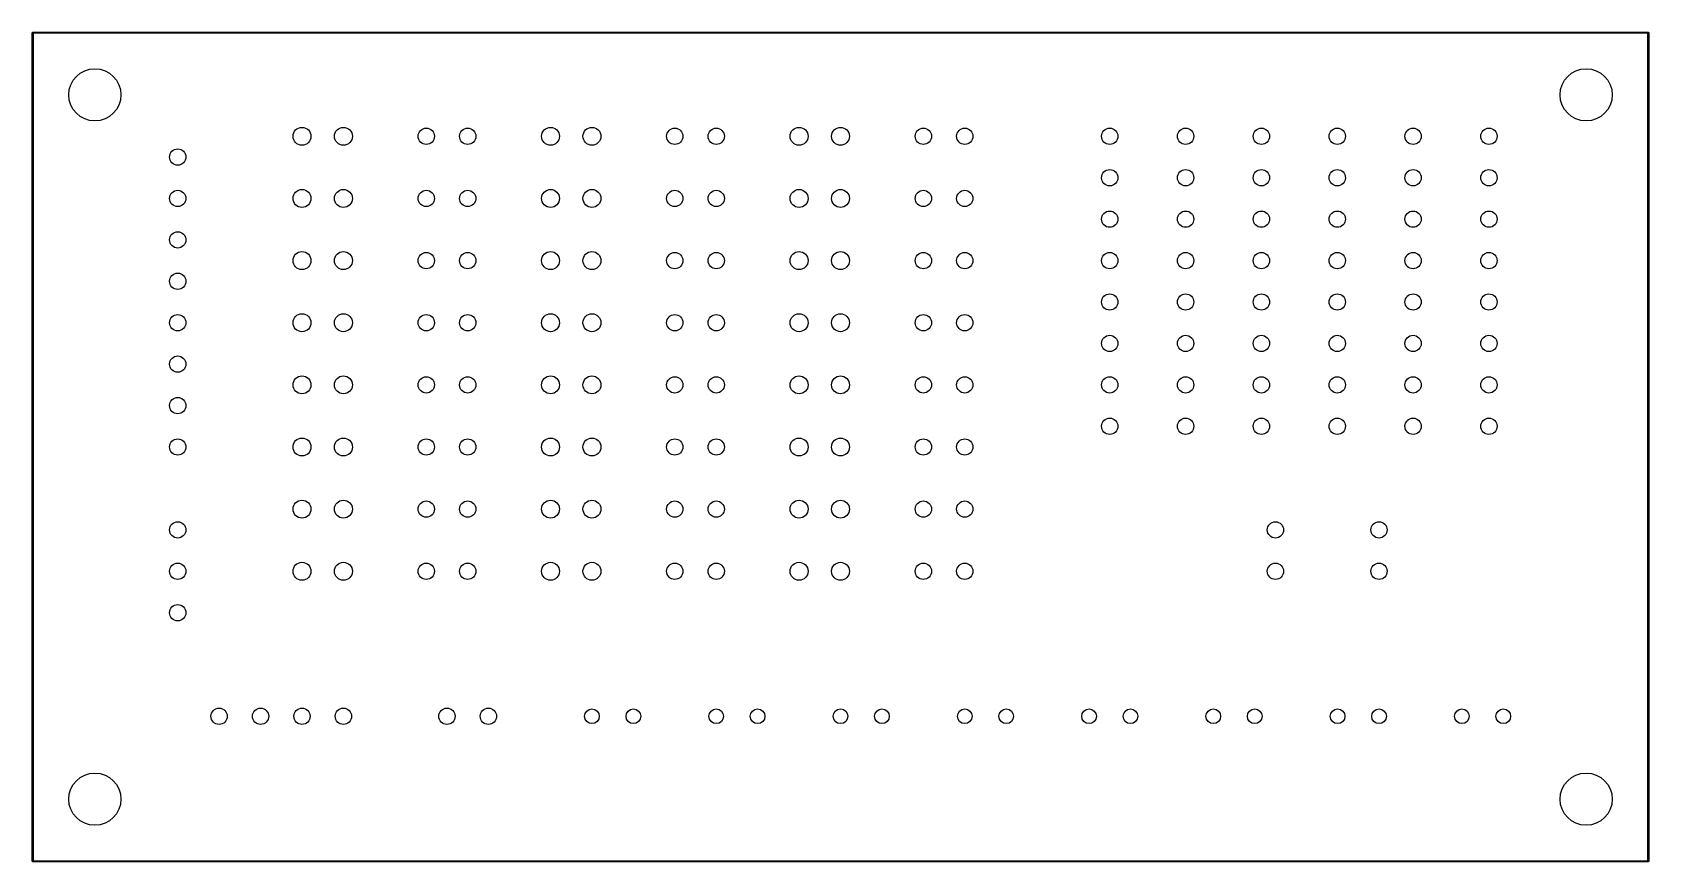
# Model space of a CAD drawing. Extents: x 47 to 146.1, y -90.2 to -39.3.
import ezdxf

# ---------------------------------------------------------------- set-up
doc = ezdxf.new("R2010")
doc.units = 0
doc.header["$MEASUREMENT"] = 0
doc.layers.add('BLACK', color=7, linetype='CONTINUOUS')

msp = doc.modelspace()

# ---------------------------------------------------------------- linework, layer by layer
at = {"layer": 'BLACK', "linetype": 'CONTINUOUS'}
for p, q in [((46.9649, -39.37), (46.9654, -39.3651)), ((46.965, -39.3712), (46.9649, -39.37)), ((46.965, -90.1688), (46.965, -39.3712)), ((46.9654, -39.3651), (46.9668, -39.3604)), ((46.9668, -39.3604), (46.9691, -39.356)), ((46.9691, -39.356), (46.9722, -39.3522)), ((46.9722, -39.3522), (46.976, -39.3491)), ((46.976, -39.3491), (46.9804, -39.3468)), ((46.9804, -39.3468), (46.9851, -39.3454)), ((46.9851, -39.3454), (46.9888, -39.345)), ((46.9888, -39.345), (46.99, -39.3449)), ((46.9888, -39.345), (46.9888, -39.345)), ((46.99, -39.3449), (46.9912, -39.345)), ((46.9912, -39.345), (146.049, -39.345)), ((47.015, -39.395), (47.015, -90.145)), ((146.025, -39.395), (47.015, -39.395)), ((146.025, -90.145), (146.025, -39.395)), ((146.049, -39.345), (146.05, -39.3449)), ((146.05, -39.3449), (146.051, -39.345)), ((146.051, -39.345), (146.051, -39.345)), ((146.051, -39.345), (146.055, -39.3454)), ((146.055, -39.3454), (146.06, -39.3468)), ((146.06, -39.3468), (146.064, -39.3491)), ((146.064, -39.3491), (146.068, -39.3522)), ((146.068, -39.3522), (146.071, -39.356)), ((146.071, -39.356), (146.073, -39.3604)), ((146.073, -39.3604), (146.075, -39.3651)), ((146.075, -39.3651), (146.075, -39.37)), ((146.075, -39.37), (146.075, -39.3712)), ((146.075, -39.3712), (146.075, -90.1688)), ((46.9649, -90.17), (46.965, -90.1688)), ((46.9654, -90.1749), (46.9649, -90.17)), ((46.9668, -90.1796), (46.9654, -90.1749)), ((46.9691, -90.184), (46.9668, -90.1796)), ((46.9722, -90.1878), (46.9691, -90.184)), ((46.976, -90.1909), (46.9722, -90.1878)), ((47.015, -90.145), (146.025, -90.145)), ((146.068, -90.1878), (146.064, -90.1909)), ((146.071, -90.184), (146.068, -90.1878)), ((146.073, -90.1796), (146.071, -90.184)), ((146.075, -90.1749), (146.073, -90.1796)), ((146.075, -90.1688), (146.075, -90.17)), ((146.075, -90.17), (146.075, -90.1712)), ((146.075, -90.1712), (146.075, -90.1712)), ((146.075, -90.1712), (146.075, -90.1749)), ((46.9804, -90.1932), (46.976, -90.1909)), ((46.9851, -90.1946), (46.9804, -90.1932)), ((46.99, -90.1951), (46.9851, -90.1946)), ((46.9912, -90.195), (46.99, -90.1951)), ((146.049, -90.195), (46.9912, -90.195)), ((146.05, -90.1951), (146.049, -90.195)), ((146.055, -90.1946), (146.05, -90.1951)), ((146.06, -90.1932), (146.055, -90.1946)), ((146.064, -90.1909), (146.06, -90.1932))]:
    msp.add_line(p, q, dxfattribs=at)
at = {"layer": 'BLACK'}
for centre, radius in [((50.8, -43.18), 1.6), ((50.8, -43.18), 1.6), ((142.24, -43.18), 1.6), ((142.24, -43.18), 1.6), ((63.5, -45.72), 0.55), ((63.5, -45.72), 0.55), ((66.04, -45.72), 0.55), ((66.04, -45.72), 0.55), ((71.12, -45.72), 0.5), ((71.12, -45.72), 0.5), ((73.66, -45.72), 0.5), ((73.66, -45.72), 0.5), ((78.74, -45.72), 0.55), ((78.74, -45.72), 0.55), ((81.28, -45.72), 0.55), ((81.28, -45.72), 0.55), ((86.36, -45.72), 0.5), ((86.36, -45.72), 0.5), ((88.9, -45.72), 0.5), ((88.9, -45.72), 0.5), ((93.98, -45.72), 0.55), ((93.98, -45.72), 0.55), ((96.52, -45.72), 0.55), ((96.52, -45.72), 0.55), ((101.6, -45.72), 0.5), ((101.6, -45.72), 0.5), ((104.14, -45.72), 0.5), ((104.14, -45.72), 0.5), ((113.03, -45.72), 0.5), ((113.03, -45.72), 0.5), ((117.68, -45.72), 0.5), ((117.68, -45.72), 0.5), ((122.33, -45.72), 0.5), ((122.33, -45.72), 0.5), ((126.98, -45.72), 0.5), ((126.98, -45.72), 0.5), ((131.63, -45.72), 0.5), ((131.63, -45.72), 0.5), ((136.28, -45.72), 0.5), ((136.28, -45.72), 0.5), ((55.88, -46.99), 0.5), ((55.88, -46.99), 0.5), ((113.03, -48.26), 0.5), ((113.03, -48.26), 0.5), ((117.68, -48.26), 0.5), ((117.68, -48.26), 0.5), ((122.33, -48.26), 0.5), ((122.33, -48.26), 0.5), ((126.98, -48.26), 0.5), ((126.98, -48.26), 0.5), ((131.63, -48.26), 0.5), ((131.63, -48.26), 0.5), ((136.28, -48.26), 0.5), ((136.28, -48.26), 0.5), ((55.88, -49.53), 0.5), ((55.88, -49.53), 0.5), ((63.5, -49.53), 0.55), ((63.5, -49.53), 0.55), ((66.04, -49.53), 0.55), ((66.04, -49.53), 0.55), ((71.12, -49.53), 0.5), ((71.12, -49.53), 0.5), ((73.66, -49.53), 0.5), ((73.66, -49.53), 0.5), ((78.74, -49.53), 0.55), ((78.74, -49.53), 0.55), ((81.28, -49.53), 0.55), ((81.28, -49.53), 0.55), ((86.36, -49.53), 0.5), ((86.36, -49.53), 0.5), ((88.9, -49.53), 0.5), ((88.9, -49.53), 0.5), ((93.98, -49.53), 0.55), ((93.98, -49.53), 0.55), ((96.52, -49.53), 0.55), ((96.52, -49.53), 0.55), ((101.6, -49.53), 0.5), ((101.6, -49.53), 0.5), ((104.14, -49.53), 0.5), ((104.14, -49.53), 0.5), ((113.03, -50.8), 0.5), ((113.03, -50.8), 0.5), ((117.68, -50.8), 0.5), ((117.68, -50.8), 0.5), ((122.33, -50.8), 0.5), ((122.33, -50.8), 0.5), ((126.98, -50.8), 0.5), ((126.98, -50.8), 0.5), ((131.63, -50.8), 0.5), ((131.63, -50.8), 0.5), ((136.28, -50.8), 0.5), ((136.28, -50.8), 0.5), ((55.88, -52.07), 0.5), ((55.88, -52.07), 0.5), ((63.5, -53.34), 0.55), ((63.5, -53.34), 0.55), ((66.04, -53.34), 0.55), ((66.04, -53.34), 0.55), ((71.12, -53.34), 0.5), ((71.12, -53.34), 0.5), ((73.66, -53.34), 0.5), ((73.66, -53.34), 0.5), ((78.74, -53.34), 0.55), ((78.74, -53.34), 0.55), ((81.28, -53.34), 0.55), ((81.28, -53.34), 0.55), ((86.36, -53.34), 0.5), ((86.36, -53.34), 0.5), ((88.9, -53.34), 0.5), ((88.9, -53.34), 0.5), ((93.98, -53.34), 0.55), ((93.98, -53.34), 0.55), ((96.52, -53.34), 0.55), ((96.52, -53.34), 0.55), ((101.6, -53.34), 0.5), ((101.6, -53.34), 0.5), ((104.14, -53.34), 0.5), ((104.14, -53.34), 0.5), ((113.03, -53.34), 0.5), ((113.03, -53.34), 0.5), ((117.68, -53.34), 0.5), ((117.68, -53.34), 0.5), ((122.33, -53.34), 0.5), ((122.33, -53.34), 0.5), ((126.98, -53.34), 0.5), ((126.98, -53.34), 0.5), ((131.63, -53.34), 0.5), ((131.63, -53.34), 0.5), ((136.28, -53.34), 0.5), ((136.28, -53.34), 0.5), ((55.88, -54.61), 0.5), ((55.88, -54.61), 0.5), ((113.03, -55.88), 0.5), ((113.03, -55.88), 0.5), ((117.68, -55.88), 0.5), ((117.68, -55.88), 0.5), ((122.33, -55.88), 0.5), ((122.33, -55.88), 0.5), ((126.98, -55.88), 0.5), ((126.98, -55.88), 0.5), ((131.63, -55.88), 0.5), ((131.63, -55.88), 0.5), ((136.28, -55.88), 0.5), ((136.28, -55.88), 0.5), ((55.88, -57.15), 0.5), ((55.88, -57.15), 0.5), ((63.5, -57.15), 0.55), ((63.5, -57.15), 0.55), ((66.04, -57.15), 0.55), ((66.04, -57.15), 0.55), ((71.12, -57.15), 0.5), ((71.12, -57.15), 0.5), ((73.66, -57.15), 0.5), ((73.66, -57.15), 0.5), ((78.74, -57.15), 0.55), ((78.74, -57.15), 0.55), ((81.28, -57.15), 0.55), ((81.28, -57.15), 0.55), ((86.36, -57.15), 0.5), ((86.36, -57.15), 0.5), ((88.9, -57.15), 0.5), ((88.9, -57.15), 0.5), ((93.98, -57.15), 0.55), ((93.98, -57.15), 0.55), ((96.52, -57.15), 0.55), ((96.52, -57.15), 0.55), ((101.6, -57.15), 0.5), ((101.6, -57.15), 0.5), ((104.14, -57.15), 0.5), ((104.14, -57.15), 0.5), ((113.03, -58.42), 0.5), ((113.03, -58.42), 0.5), ((117.68, -58.42), 0.5), ((117.68, -58.42), 0.5), ((122.33, -58.42), 0.5), ((122.33, -58.42), 0.5), ((126.98, -58.42), 0.5), ((126.98, -58.42), 0.5), ((131.63, -58.42), 0.5), ((131.63, -58.42), 0.5), ((136.28, -58.42), 0.5), ((136.28, -58.42), 0.5), ((55.88, -59.69), 0.5), ((55.88, -59.69), 0.5), ((63.5, -60.96), 0.55), ((63.5, -60.96), 0.55), ((66.04, -60.96), 0.55), ((66.04, -60.96), 0.55), ((78.74, -60.96), 0.55), ((78.74, -60.96), 0.55), ((81.28, -60.96), 0.55), ((81.28, -60.96), 0.55), ((93.98, -60.96), 0.55), ((93.98, -60.96), 0.55), ((96.52, -60.96), 0.55), ((96.52, -60.96), 0.55), ((71.12, -60.96), 0.5), ((71.12, -60.96), 0.5), ((73.66, -60.96), 0.5), ((73.66, -60.96), 0.5), ((86.36, -60.96), 0.5), ((86.36, -60.96), 0.5), ((88.9, -60.96), 0.5), ((88.9, -60.96), 0.5), ((101.6, -60.96), 0.5), ((101.6, -60.96), 0.5), ((104.14, -60.96), 0.5), ((104.14, -60.96), 0.5), ((113.03, -60.96), 0.5), ((113.03, -60.96), 0.5), ((117.68, -60.96), 0.5), ((117.68, -60.96), 0.5), ((122.33, -60.96), 0.5), ((122.33, -60.96), 0.5), ((126.98, -60.96), 0.5), ((126.98, -60.96), 0.5), ((131.63, -60.96), 0.5), ((131.63, -60.96), 0.5), ((136.28, -60.96), 0.5), ((136.28, -60.96), 0.5), ((55.88, -62.23), 0.5), ((55.88, -62.23), 0.5), ((113.03, -63.5), 0.5), ((113.03, -63.5), 0.5), ((117.68, -63.5), 0.5), ((117.68, -63.5), 0.5), ((122.33, -63.5), 0.5), ((122.33, -63.5), 0.5), ((126.98, -63.5), 0.5), ((126.98, -63.5), 0.5), ((131.63, -63.5), 0.5), ((131.63, -63.5), 0.5), ((136.28, -63.5), 0.5), ((136.28, -63.5), 0.5), ((55.88, -64.77), 0.5), ((55.88, -64.77), 0.5), ((63.5, -64.77), 0.55), ((63.5, -64.77), 0.55), ((66.04, -64.77), 0.55), ((66.04, -64.77), 0.55), ((71.12, -64.77), 0.5), ((71.12, -64.77), 0.5), ((73.66, -64.77), 0.5), ((73.66, -64.77), 0.5), ((78.74, -64.77), 0.55), ((78.74, -64.77), 0.55), ((81.28, -64.77), 0.55), ((81.28, -64.77), 0.55), ((86.36, -64.77), 0.5), ((86.36, -64.77), 0.5), ((88.9, -64.77), 0.5), ((88.9, -64.77), 0.5), ((93.98, -64.77), 0.55), ((93.98, -64.77), 0.55), ((96.52, -64.77), 0.55), ((96.52, -64.77), 0.55), ((101.6, -64.77), 0.5), ((101.6, -64.77), 0.5), ((104.14, -64.77), 0.5), ((104.14, -64.77), 0.5), ((63.5, -68.58), 0.55), ((63.5, -68.58), 0.55), ((66.04, -68.58), 0.55), ((66.04, -68.58), 0.55), ((71.12, -68.58), 0.5), ((71.12, -68.58), 0.5), ((73.66, -68.58), 0.5), ((73.66, -68.58), 0.5), ((78.74, -68.58), 0.55), ((78.74, -68.58), 0.55), ((81.28, -68.58), 0.55), ((81.28, -68.58), 0.55), ((86.36, -68.58), 0.5), ((86.36, -68.58), 0.5), ((88.9, -68.58), 0.5), ((88.9, -68.58), 0.5), ((93.98, -68.58), 0.55), ((93.98, -68.58), 0.55), ((96.52, -68.58), 0.55), ((96.52, -68.58), 0.55), ((101.6, -68.58), 0.5), ((101.6, -68.58), 0.5), ((104.14, -68.58), 0.5), ((104.14, -68.58), 0.5), ((55.88, -69.85), 0.5), ((55.88, -69.85), 0.5), ((123.19, -69.85), 0.5), ((123.19, -69.85), 0.5), ((129.54, -69.85), 0.5), ((129.54, -69.85), 0.5), ((55.88, -72.39), 0.5), ((55.88, -72.39), 0.5), ((63.5, -72.39), 0.55), ((63.5, -72.39), 0.55), ((66.04, -72.39), 0.55), ((66.04, -72.39), 0.55), ((71.12, -72.39), 0.5), ((71.12, -72.39), 0.5), ((73.66, -72.39), 0.5), ((73.66, -72.39), 0.5), ((78.74, -72.39), 0.55), ((78.74, -72.39), 0.55), ((81.28, -72.39), 0.55), ((81.28, -72.39), 0.55), ((86.36, -72.39), 0.5), ((86.36, -72.39), 0.5), ((88.9, -72.39), 0.5), ((88.9, -72.39), 0.5), ((93.98, -72.39), 0.55), ((93.98, -72.39), 0.55), ((96.52, -72.39), 0.55), ((96.52, -72.39), 0.55), ((101.6, -72.39), 0.5), ((101.6, -72.39), 0.5), ((104.14, -72.39), 0.5), ((104.14, -72.39), 0.5), ((123.19, -72.39), 0.5), ((123.19, -72.39), 0.5), ((129.54, -72.39), 0.5), ((129.54, -72.39), 0.5), ((55.88, -74.93), 0.5), ((55.88, -74.93), 0.5), ((58.42, -81.28), 0.5), ((58.42, -81.28), 0.5), ((60.96, -81.28), 0.5), ((60.96, -81.28), 0.5), ((63.5, -81.28), 0.5), ((63.5, -81.28), 0.5), ((66.04, -81.28), 0.5), ((66.04, -81.28), 0.5), ((72.39, -81.28), 0.5), ((72.39, -81.28), 0.5), ((74.93, -81.28), 0.5), ((74.93, -81.28), 0.5), ((81.28, -81.28), 0.45), ((81.28, -81.28), 0.45), ((83.82, -81.28), 0.45), ((83.82, -81.28), 0.45), ((88.9, -81.28), 0.45), ((88.9, -81.28), 0.45), ((91.44, -81.28), 0.45), ((91.44, -81.28), 0.45), ((96.52, -81.28), 0.45), ((96.52, -81.28), 0.45), ((99.06, -81.28), 0.45), ((99.06, -81.28), 0.45), ((104.14, -81.28), 0.45), ((104.14, -81.28), 0.45), ((106.68, -81.28), 0.45), ((106.68, -81.28), 0.45), ((111.76, -81.28), 0.45), ((111.76, -81.28), 0.45), ((114.3, -81.28), 0.45), ((114.3, -81.28), 0.45), ((119.38, -81.28), 0.45), ((119.38, -81.28), 0.45), ((121.92, -81.28), 0.45), ((121.92, -81.28), 0.45), ((127, -81.28), 0.45), ((127, -81.28), 0.45), ((129.54, -81.28), 0.45), ((129.54, -81.28), 0.45), ((134.62, -81.28), 0.45), ((134.62, -81.28), 0.45), ((137.16, -81.28), 0.45), ((137.16, -81.28), 0.45), ((50.8, -86.36), 1.6), ((50.8, -86.36), 1.6), ((142.24, -86.36), 1.6), ((142.24, -86.36), 1.6)]:
    msp.add_circle(centre, radius, dxfattribs=at)

doc.saveas('drawing.dxf')
